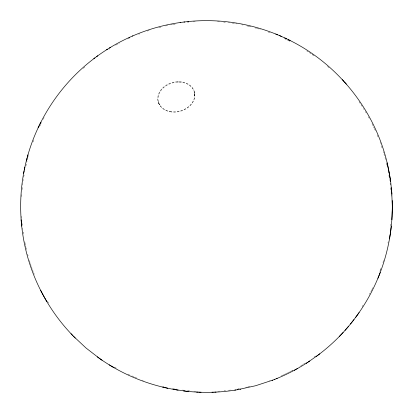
<?xml version="1.0" encoding="UTF-8"?>
<svg xmlns="http://www.w3.org/2000/svg" width="413" height="413" viewBox="0 0 413 413"><rect width="100%" height="100%" fill="white"/><g stroke="black" fill="none" stroke-linecap="round" stroke-linejoin="round"><path stroke-width="0.31" stroke-dasharray="2.06 1.55" d="M391.132 219.731L391.312 216.376M21.667 196.634L21.863 193.666M390.564 226.112L390.812 223.319M22.194 189.505L22.421 187.125M390.14 229.494L390.28 228.363M22.684 184.735L22.844 183.532M23.252 180.579L23.422 179.407M389.123 236.572L389.304 235.456M23.763 177.063L24.16 174.668M387.977 242.854L388.199 241.755M26.788 162.159L27.026 161.142M25.869 166.083L26.432 163.687M27.351 159.945L28.518 155.649M382.944 262.405L383.615 260.273M380.554 269.436L379.753 271.646L381.07 267.97M33.025 141.938L33.685 140.183M39.627 126.414L41.507 122.568M372.056 289.245L372.779 287.789M371.798 289.761L369.377 294.407M43.267 119.212L44.103 117.669M362.082 306.761L363.017 305.305M83.302 68.352L84.675 67.133M314.045 357.147L315.604 356.021M303.632 364.065L305.728 362.748M108.934 49.204L109.925 48.589M302.579 364.705L299.399 366.599M115.723 45.177L119.264 43.231M292.977 370.131L291.867 370.735L293.426 369.903M289.781 371.803L291.346 371.003M287.691 372.846L289.255 372.067M285.6 373.848L287.164 373.094M127.777 38.982L129.377 38.233M283.488 374.828L285.068 374.095M281.341 375.794L282.951 375.071M138.753 34.238L139.878 33.789M269.596 380.502L270.056 380.327M147.405 31.073L149.181 30.49M158.829 27.635L161.287 26.99M248.079 386.867L249.942 386.423M245.575 387.425L247.454 387.007M165.639 25.952L168.772 25.27M170.667 24.894L172.562 24.522M237.96 388.891L239.494 388.618M173.109 24.424L175.288 24.042M235.4 389.309L236.422 389.144M230.449 390.037L228.312 390.306M184.079 22.756L184.642 22.694M187.466 22.385L188.596 22.261M224.037 390.77L225.643 390.605M219.757 391.121L216.551 391.317M193.124 21.874L195.958 21.688M177.151 81.919L181.255 82.042M193.836 391.168L196.583 391.328M217.465 21.708L219.737 21.868M189.49 390.806L186.898 390.543M223.691 22.204L225.384 22.359M182.556 390.042L184.694 390.295M183.646 390.182L184.745 390.306M228.425 22.705L229.561 22.839M232.385 23.216L234.641 23.536M235.751 23.722L236.866 23.908M174.384 388.778L171.679 388.292M176.021 389.056L177.131 389.242M241.744 24.79L242.865 25.002M246.737 25.823L249.488 26.468M162.882 386.387L163.956 386.635M248.925 26.329L251.636 26.995M254.976 27.857L256.602 28.301M257.144 28.445L260.871 29.566M268.207 31.992L270.025 32.637M142.253 380.089L143.259 380.456M134.612 377.069L136.579 377.885M131.897 375.892L134.07 376.832M128.015 374.132L129.45 374.808M289.348 40.97L286.715 39.7M284.459 38.605L286.152 39.426M288.708 40.66L289.849 41.212M116.409 368.195L113.239 366.372M306.74 50.887L308.253 51.873M309.26 52.539L312.77 54.944M312.259 54.583L314.195 55.977M327.524 66.447L328.851 67.587M359.067 101.732L362.5 106.905M363.476 108.505L364.101 109.522M47.464 301.222L48.703 303.24M365.34 111.505L366.305 113.079M368.37 116.76L369.212 118.335M159.175 104.179L159.454 104.706L158.21 101.675L158.886 103.606M372.015 123.637L374.348 128.448M374.596 129.001L375.345 130.658M377.255 135.056L377.947 136.739M33.582 272.565L34.279 274.325M32.467 269.539L33.21 271.558M380.136 142.387L380.554 143.538M31.398 266.53L32.25 268.935M381.38 145.841L382.154 148.148M30.392 263.494L31.197 265.926M29.421 260.417L30.066 262.467M383.295 151.674L383.646 152.841M383.992 154.013L384.518 155.815M27.656 254.227L28.089 255.802M385.024 157.611L385.649 159.97M26.107 247.981L26.489 249.586M386.434 163.037L387.105 166.021M25.565 245.565L25.973 247.377M24.78 241.682L24.997 242.777M25.105 243.319L25.43 244.955M388.143 170.941L388.726 174.049M23.469 234.032L23.2 232.359L23.484 234.15M389.056 175.917L389.428 178.339M388.958 175.313L389.289 177.471M389.593 179.412L389.753 180.481M22.7 228.281L22.839 229.411M390.135 183.377L390.28 184.59M390.109 183.191L390.3 184.828M194.714 93.792L194.776 94.422M22.204 223.686L22.364 225.436M390.817 189.675L390.662 187.848L390.801 189.5M391.194 194.182L391.317 196.624M21.683 216.195L21.858 219.67M194.688 93.596L194.497 92.476L194.766 95.801L194.688 93.596M169.919 111.443A18.755 14.78 -15.4 0 0 194.487 92.342A18.755 14.78 -15.4 0 0 164.389 86.441A18.755 14.78 -15.4 0 0 169.919 111.443M169.98 111.753A18.688 14.723 -15.4 0 0 194.538 92.775A18.688 14.723 -15.4 0 0 164.581 86.818A18.688 14.723 -15.4 0 0 169.98 111.753"/><path stroke-width="0.62" d="M392.288 210.325L391.875 219.783L390.93 229.215M392.288 210L392.309 203.893M391.875 219.783L392.04 216.758M392.056 216.417L392.35 206.939L391.684 191.09M390.879 229.587L390.037 235.575M391.302 226.19C389.48 242.983 385.432 259.55 379.144 275.234M389.5 238.921L389.965 235.957M24.14 170.729C15.942 211.993 22.354 255.977 42.1 293.137M24.341 169.722C33.092 125.459 58.749 84.846 94.918 57.882M23.624 173.341L24.857 167.126M26.303 160.956L26.995 158.427M27.279 157.358L27.96 154.849M357.426 314.902C366.186 302.739 373.466 289.498 379.005 275.569M377.921 278.295L380.249 272.466M38.12 127.803L39.194 125.614M39.787 124.38L40.841 122.227M318.103 355.082C333.115 343.822 346.419 330.271 357.348 315.011M355.701 317.303L359.109 312.564M350.451 324.04L353.993 319.564M345.01 330.41L348.655 326.203M339.414 336.389L343.141 332.465M308.217 362.02L317.649 355.412M96.73 56.54C106.977 49.008 118.02 42.56 129.605 37.309M316.043 356.625L319.77 353.827M93.823 58.698L97.773 55.765M274.335 379.506C285.951 374.968 297.117 369.248 307.566 362.433M306.126 363.378L309.719 361.034M106.554 49.808L107.483 49.23M109.538 47.954L110.41 47.412M294.299 370.285L295.481 369.64M296.384 369.139L297.634 368.458M132.392 36.07C148.959 28.838 166.599 24.073 184.554 21.951M129.047 37.557L132.878 35.848M237.48 389.727L255.673 385.721L272.647 380.156M276.524 378.628L277.216 378.354M272.11 380.368L274.95 379.268M186.315 391.23C202.664 393.037 219.267 392.644 235.513 390.048M240.129 389.258L240.65 389.17M234.821 390.166L238.089 389.629M187.879 21.59C221.59 18.136 256.21 24.191 286.746 38.879M180.114 22.529L180.6 22.472M183.991 22.018L188.524 21.517M211.983 392.257L213.376 392.2M214.745 392.144L216.056 392.092M196.542 392.071L198.348 392.149M199.319 392.185L201.043 392.262M165.396 387.724L173.161 389.325L185.659 391.152M183.553 390.92L188.338 391.452M173.161 389.325L175.463 389.717M175.902 389.789L178.122 390.166M99.982 358.773C119.563 372.505 141.845 382.397 165.179 387.668M162.707 387.11L167.797 388.266M275.791 34.042L277.712 34.852M279.322 35.523L281.289 36.354M288.171 39.576C338.257 63.679 375.99 111.562 387.833 165.856M284.774 37.929L290.184 40.546M109.202 364.844L111.479 366.197M111.969 366.486L114.205 367.813M73.38 336.161L85.976 347.973L99.43 358.376M97.282 356.873L102.088 360.25M40.68 290.437C49.101 306.993 59.942 322.336 72.9 335.655M71.01 333.714L75.243 338.082M342.336 79.647L344.101 81.609M344.576 82.12L346.357 84.097M45.151 298.697L42.25 293.4M45.342 299.007L46.824 301.604M387.853 166.005L389.098 172.009M387.157 162.861L390.161 178.225M389.123 172.185L390.657 181.452L391.937 194.131M390.192 178.431L390.657 181.452M21.115 219.721L21.378 222.653M21.414 223.17L21.677 226.102M391.405 187.77L391.663 190.832M392.257 200.522L392.298 203.588"/></g></svg>
